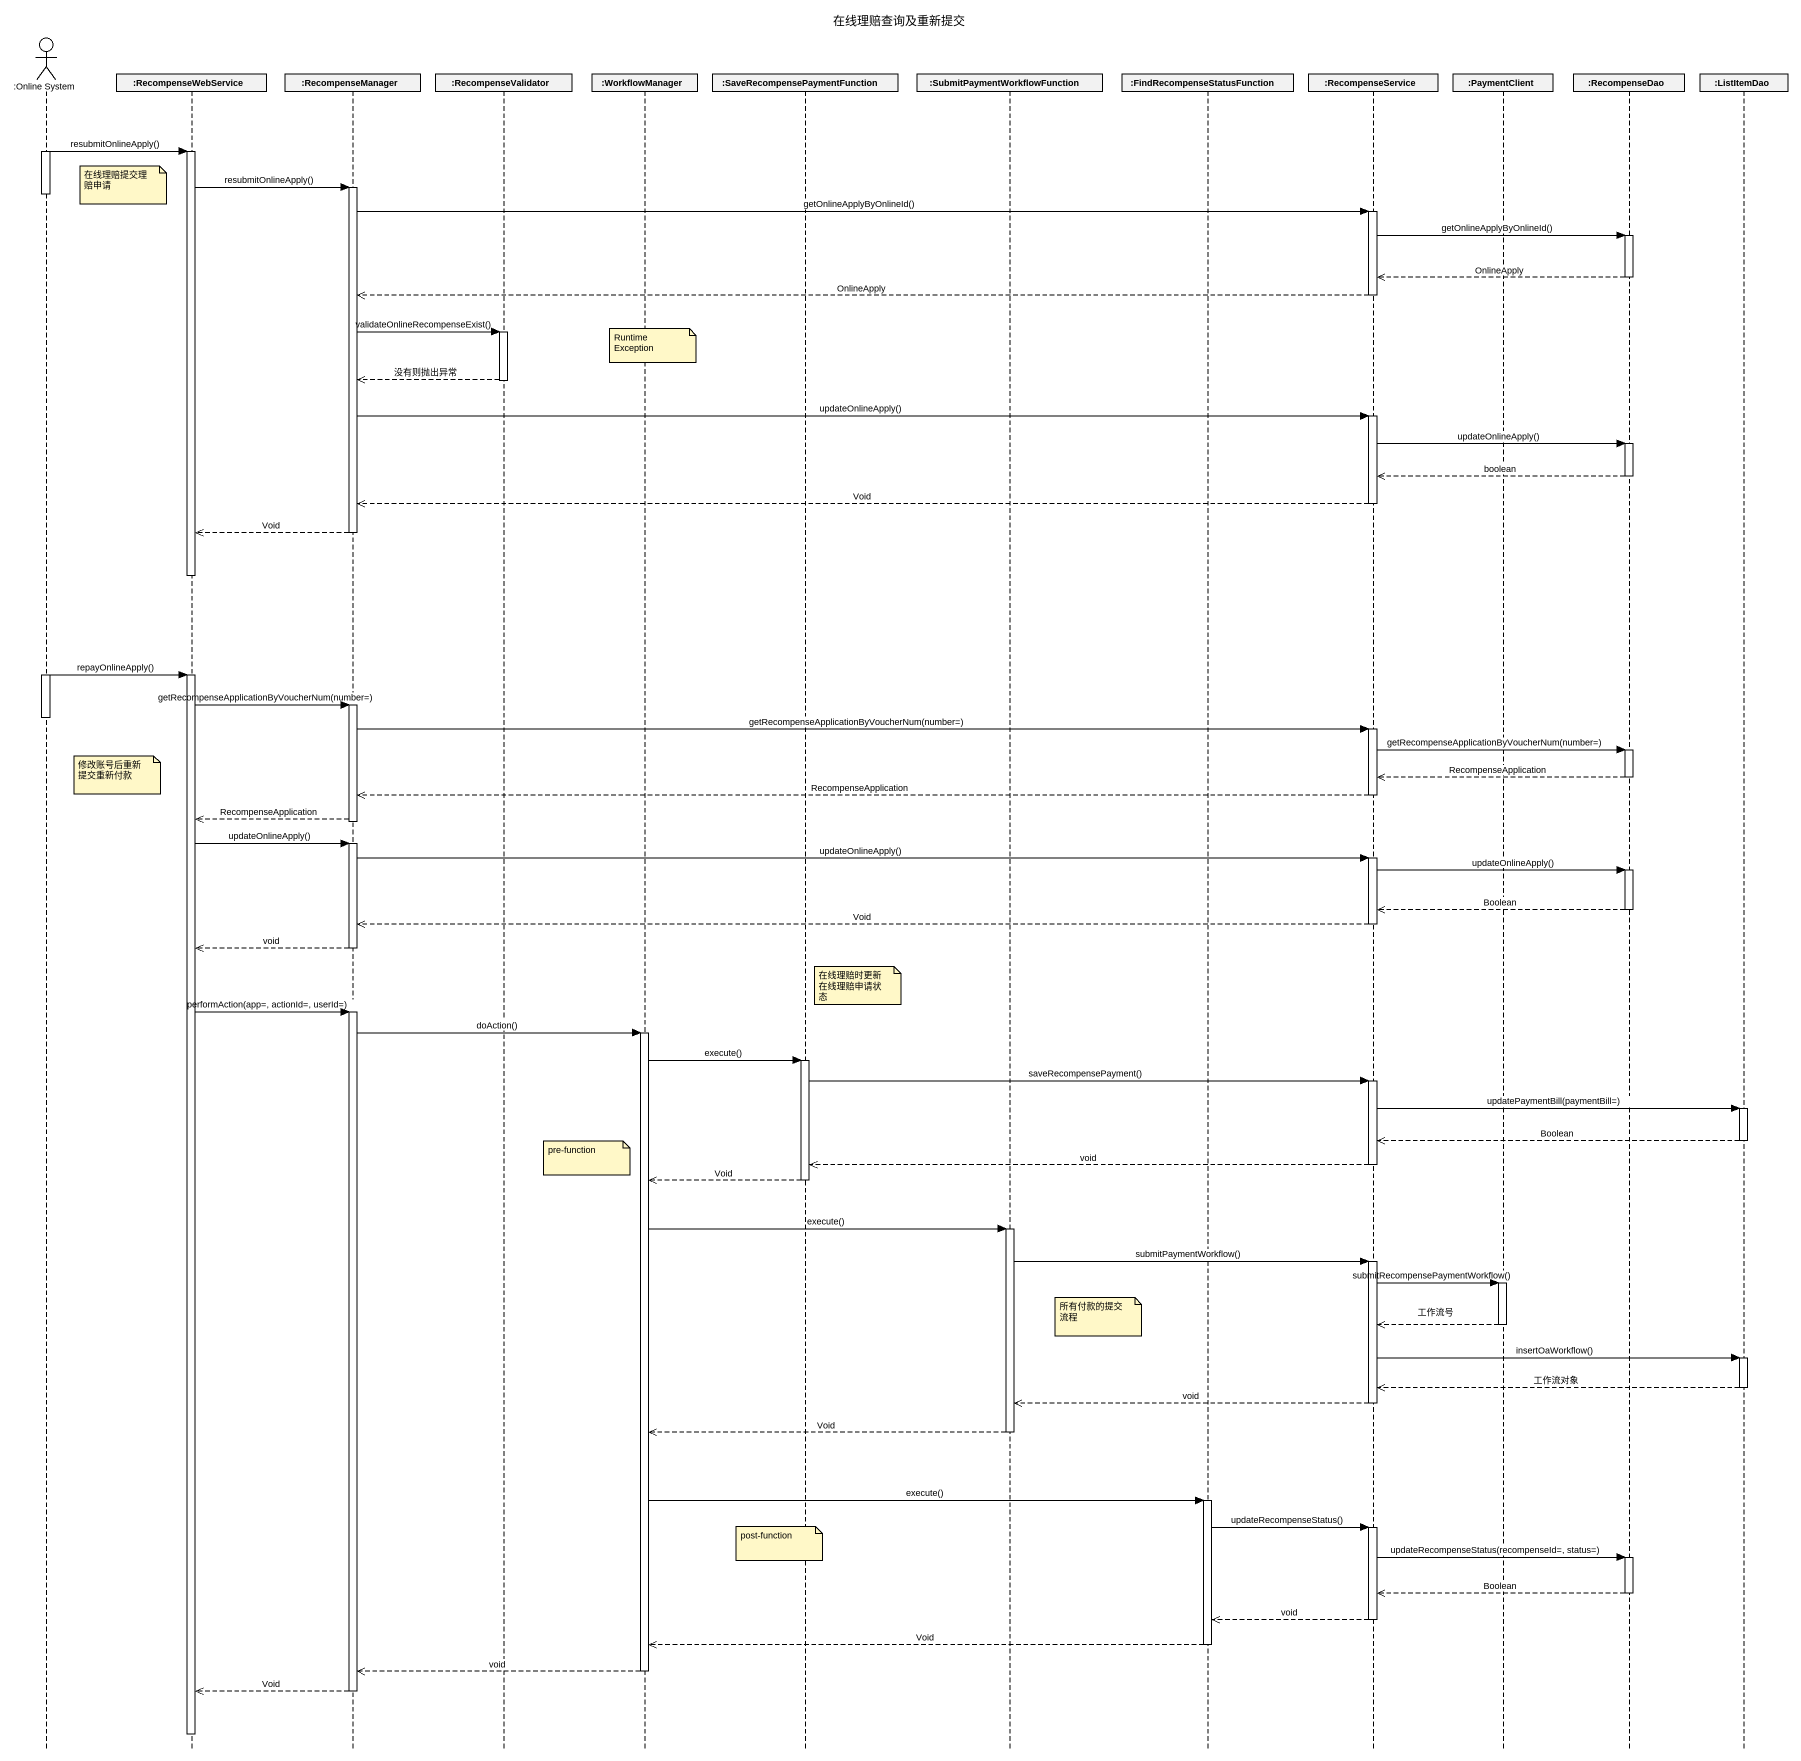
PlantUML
@startuml
title 在线理赔查询及重新提交
hide footbox
actor ":Online System" as Online_System
participant ":RecompenseWebService" as RecompenseWebService
participant ":RecompenseManager" as RecompenseManager
participant ":RecompenseValidator" as RecompenseValidator
participant ":WorkflowManager" as WorkflowManager
participant ":SaveRecompensePaymentFunction" as SaveRecompensePaymentFunctio
participant ":SubmitPaymentWorkflowFunction" as SubmitPaymentWorkflowFunctio
participant ":FindRecompenseStatusFunction" as FindRecompenseStatusFunction
participant ":RecompenseService" as RecompenseService
participant ":PaymentClient" as PaymentClient
participant ":RecompenseDao" as RecompenseDao
participant ":ListItemDao" as ListItemDao

activate Online_System
Online_System -> RecompenseWebService : resubmitOnlineApply()
activate RecompenseWebService
note left of RecompenseWebService : 在线理赔提交理赔申请
RecompenseWebService -> RecompenseManager : resubmitOnlineApply()
activate RecompenseManager
deactivate Online_System
RecompenseManager -> RecompenseService : getOnlineApplyByOnlineId()
activate RecompenseService
RecompenseService -> RecompenseDao : getOnlineApplyByOnlineId()
activate RecompenseDao
RecompenseDao -->> RecompenseService : OnlineApply
deactivate RecompenseDao
RecompenseService -->> RecompenseManager : OnlineApply
deactivate RecompenseService
RecompenseManager -> RecompenseValidator : validateOnlineRecompenseExist()
activate RecompenseValidator
note over WorkflowManager : RuntimeException
RecompenseValidator -->> RecompenseManager : 没有则抛出异常
deactivate RecompenseValidator
RecompenseManager -> RecompenseService : updateOnlineApply()
activate RecompenseService
RecompenseService -> RecompenseDao : updateOnlineApply()
activate RecompenseDao
RecompenseDao -->> RecompenseService : boolean
deactivate RecompenseDao
RecompenseService -->> RecompenseManager : Void
deactivate RecompenseService
RecompenseManager -->> RecompenseWebService : Void
deactivate RecompenseManager
deactivate RecompenseWebService
activate Online_System
Online_System -> RecompenseWebService : repayOnlineApply()
activate RecompenseWebService
RecompenseWebService -> RecompenseManager : getRecompenseApplicationByVoucherNum(number=)
activate RecompenseManager
deactivate Online_System
RecompenseManager -> RecompenseService : getRecompenseApplicationByVoucherNum(number=)
activate RecompenseService
RecompenseService -> RecompenseDao : getRecompenseApplicationByVoucherNum(number=)
activate RecompenseDao
note right of Online_System : 修改账号后重新提交重新付款
RecompenseDao -->> RecompenseService : RecompenseApplication
deactivate RecompenseDao
RecompenseService -->> RecompenseManager : RecompenseApplication
deactivate RecompenseService
RecompenseManager -->> RecompenseWebService : RecompenseApplication
deactivate RecompenseManager
RecompenseWebService -> RecompenseManager : updateOnlineApply()
activate RecompenseManager
RecompenseManager -> RecompenseService : updateOnlineApply()
activate RecompenseService
RecompenseService -> RecompenseDao : updateOnlineApply()
activate RecompenseDao
RecompenseDao -->> RecompenseService : Boolean
deactivate RecompenseDao
RecompenseService -->> RecompenseManager : Void
deactivate RecompenseService
RecompenseManager -->> RecompenseWebService : void
deactivate RecompenseManager
note right of SaveRecompensePaymentFunctio : 在线理赔时更新在线理赔申请状态
RecompenseWebService -> RecompenseManager : performAction(app=, actionId=, userId=)
activate RecompenseManager
RecompenseManager -> WorkflowManager : doAction()
activate WorkflowManager
WorkflowManager -> SaveRecompensePaymentFunctio : execute()
activate SaveRecompensePaymentFunctio
SaveRecompensePaymentFunctio -> RecompenseService : saveRecompensePayment()
activate RecompenseService
RecompenseService -> ListItemDao : updatePaymentBill(paymentBill=)
activate ListItemDao
ListItemDao -->> RecompenseService : Boolean
deactivate ListItemDao
note left of WorkflowManager : pre-function
RecompenseService -->> SaveRecompensePaymentFunctio : void
deactivate RecompenseService
SaveRecompensePaymentFunctio -->> WorkflowManager : Void
deactivate SaveRecompensePaymentFunctio
WorkflowManager -> SubmitPaymentWorkflowFunctio : execute()
activate SubmitPaymentWorkflowFunctio
SubmitPaymentWorkflowFunctio -> RecompenseService : submitPaymentWorkflow()
activate RecompenseService
RecompenseService -> PaymentClient : submitRecompensePaymentWorkflow()
activate PaymentClient
note right of SubmitPaymentWorkflowFunctio : 所有付款的提交流程
PaymentClient -->> RecompenseService : 工作流号
deactivate PaymentClient
RecompenseService -> ListItemDao : insertOaWorkflow()
activate ListItemDao
ListItemDao -->> RecompenseService : 工作流对象
deactivate ListItemDao
RecompenseService -->> SubmitPaymentWorkflowFunctio : void
deactivate RecompenseService
SubmitPaymentWorkflowFunctio -->> WorkflowManager : Void
deactivate SubmitPaymentWorkflowFunctio
WorkflowManager -> FindRecompenseStatusFunction : execute()
activate FindRecompenseStatusFunction
FindRecompenseStatusFunction -> RecompenseService : updateRecompenseStatus()
activate RecompenseService
note over SaveRecompensePaymentFunctio : post-function
RecompenseService -> RecompenseDao : updateRecompenseStatus(recompenseId=, status=)
activate RecompenseDao
RecompenseDao -->> RecompenseService : Boolean
deactivate RecompenseDao
RecompenseService -->> FindRecompenseStatusFunction : void
deactivate RecompenseService
FindRecompenseStatusFunction -->> WorkflowManager : Void
deactivate FindRecompenseStatusFunction
WorkflowManager -->> RecompenseManager : void
deactivate WorkflowManager
RecompenseManager -->> RecompenseWebService : Void
deactivate RecompenseManager
deactivate RecompenseWebService
@enduml
